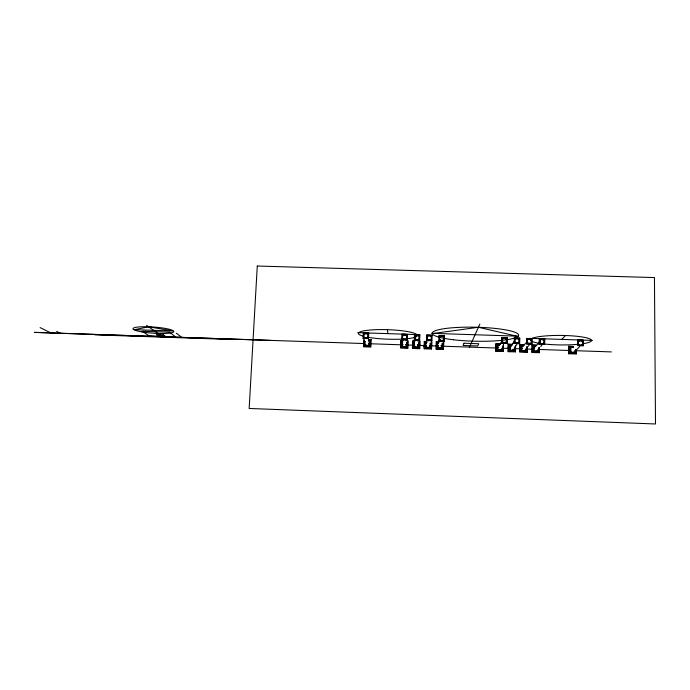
<?xml version="1.0" encoding="UTF-8"?>
<svg xmlns="http://www.w3.org/2000/svg" width="690" height="690" viewBox="0 0 690 690"><rect width="100%" height="100%" fill="white"/><g stroke="black" fill="none" stroke-linecap="round" stroke-linejoin="round"><path stroke-width="1.03" d="M582.826 340.739L582.8 345.328L578.039 345.216L578.065 340.627L582.774 340.782M583.214 345.75L583.326 340.265L583.309 345.664L577.677 345.561L577.797 340.084L583.326 340.265M572.536 346.88L569.25 346.837L569.207 353.133L575.658 353.349L575.745 350.14M576.124 349.796L576.098 354.03L576.245 349.692M578.091 345.173L578.116 340.575M576.219 353.927L568.525 353.772L568.577 346.371L573.425 346.423M568.689 346.259L568.525 353.772M569.31 346.777L569.276 353.073L575.658 353.349M535.716 345.647L532.508 345.543L532.378 351.883L538.795 352.098L538.899 347.846M539.14 344.267L539.269 338.807L544.781 338.988L544.652 344.457L539.14 344.267L544.652 344.457M539.321 347.501L539.261 352.771L539.416 347.389M539.511 343.922L539.606 339.299L544.289 339.454L544.203 344.086L539.554 343.879M539.356 352.676L531.723 352.521L531.904 345.026L536.208 345.173M526.643 338.385L526.513 343.844L532.016 344.034L532.145 338.566L526.582 338.471L532.145 338.566M514.309 337.979L514.171 343.439L519.665 343.62L519.803 338.16L514.257 338.057L519.803 338.16M527.341 346.984L527.272 352.262L519.656 352.107L519.846 344.62L524.141 344.767M520.303 351.469L526.763 351.633L520.303 351.469L520.398 345.198L523.65 345.241M520.355 351.408L520.441 345.138M526.72 351.684L526.841 346.397M527.255 347.096L527.272 352.262M402.9 340.705L400.778 340.627L402.891 340.808M515.559 345.535L515.465 351.857L507.866 351.71L508.064 344.232L512.36 344.37M515.025 347.044L514.913 351.288L508.513 351.072L508.659 344.741L511.859 344.845M514.585 343.042L514.654 338.471L514.585 343.042L519.225 343.249L519.329 338.626L514.628 338.523M515.482 345.638L515.465 351.857M407.618 341.412L407.419 347.639L401.106 347.424L401.313 341.196M501.587 343.016L501.725 337.557L507.21 337.738L507.124 343.12L501.587 343.016L507.124 343.12M496.481 350.658L496.627 344.336L499.784 344.5L496.593 344.396L496.481 350.658L502.872 350.874L503.001 345.595M503.476 344.189L503.355 351.555L503.527 345.129M507.064 343.197L507.21 337.738M503.424 351.452L495.843 351.296L496.041 343.827L500.328 343.974M496.041 343.827L495.843 351.296M401.847 339.678L407.255 339.86L401.847 339.678L402.02 334.253L407.436 334.434L407.255 339.86M402.02 334.253L407.436 334.434M402.408 334.797L407.014 334.909L406.867 339.489L402.261 339.29L402.408 334.754M443.454 349.407L443.653 342.068L443.454 349.407L435.977 349.261L436.209 341.817L438.331 341.886M436.572 348.623L442.937 348.778L436.572 348.623L436.761 342.326L438.875 342.395L436.761 342.326M438.926 340.92L439.099 335.487L444.533 335.668L444.395 341.015L438.926 340.92L444.395 341.015M442.92 348.838L443.084 342.602M444.369 341.102L444.533 335.668M431.517 349.002L431.733 341.671L431.517 349.002L424.057 348.855L424.29 341.421L426.42 341.49M424.643 348.217L430.983 348.433L424.643 348.217L424.842 341.93L426.955 341.998M426.463 340.498L426.627 335.073L432.061 335.254L431.888 340.679L426.463 340.498L431.888 340.679M430.983 348.433L431.164 342.197M414.276 340.092L414.449 334.667L419.874 334.848L419.701 340.274L414.276 340.092L419.701 340.274M419.442 335.314L419.304 339.903L414.69 339.747L414.837 335.168L419.442 335.366M413.189 341.593L412.991 347.829L419.322 348.036L419.52 341.748M417.959 341.205L420.081 341.274L419.839 348.717L412.413 348.459L412.655 341.032L414.776 341.102M406.074 340.808L408.195 340.877L407.945 348.312L400.528 348.053L400.778 340.627M368.702 333.149L368.503 338.557L363.121 338.376L363.311 332.977L368.71 333.236L363.311 332.977M368.477 340.032L370.573 340.101L370.349 346.38L364.061 346.164L364.303 339.954M368.132 338.195L368.296 333.624L363.716 333.468L363.544 338.04L368.124 338.143M363.794 339.497L363.509 346.794L370.892 347.053L371.151 339.635L369.047 339.566M412.655 341.032L414.768 341.214M412.991 347.829L419.33 347.984M414.449 334.667L419.874 334.848M424.29 341.421L426.403 341.602M424.842 341.93L426.938 342.059M426.627 335.073L432.061 335.254M436.209 341.817L438.305 341.998M439.099 335.487L444.515 335.745M469.502 347.113L479.869 324.076M501.725 337.557L507.159 337.824M528.35 346.251L529.532 344.439M502.872 350.874L496.515 350.598M508.064 344.232L512.282 344.483M509.72 348.019L514.343 341.49M508.513 351.072L514.956 351.227M514.171 343.439L519.665 343.62M540.701 346.665L542.012 344.862M519.846 344.62L524.064 344.879M526.513 343.844L532.016 344.034M521.235 348.105L526.686 342.171M531.904 345.026L536.113 345.276M509.177 348.002L514.645 341.498M532.508 345.543L535.664 345.707M539.269 338.807L544.781 338.988M501.915 341.343L497.102 347.32M532.378 351.883L538.795 352.098M533.318 348.519L539.235 342.585M514.43 341.757L509.125 347.726M579.807 346.466L576.262 350.063M561.72 339.402L565.533 335.53M577.797 340.084L583.24 340.343M577.677 345.561L583.309 345.664M401.408 344.189L401.891 344.077M433.846 333.399L478.429 327.276L516.482 336.125M431.716 333.33L518.371 336.185M357.765 332.64L418.709 334.659M530.231 338.359L592.52 340.42M368.503 338.557L363.121 338.376M369.064 339.678L371.151 339.635M495.981 343.93L500.259 344.077M568.577 346.371L573.304 346.527M368.486 340.092L370.582 340.17M508.616 344.802L511.816 344.905M520.398 345.198L523.598 345.302M569.25 346.837L573.545 346.984M368.356 343.137L371.03 343.396L368.926 343.327M402.77 344.362L400.657 344.293L402.77 344.465M405.953 344.465L408.075 344.543L405.953 344.577M414.664 344.759L412.525 344.802L414.647 344.871M417.303 344.853L419.969 344.94L417.829 344.974M426.308 345.155L424.169 345.19L426.291 345.259M429.499 345.267L431.63 345.336L429.482 345.371M438.236 345.561L436.106 345.483L438.21 345.664M440.884 345.647L443.558 345.742L441.402 345.776M498.706 347.536L495.912 347.613L498.051 347.682M510.738 347.941L507.926 348.019L510.074 348.096M522.537 348.346L519.708 348.416L521.856 348.493M534.603 348.752L531.766 348.821L533.922 348.899M571.441 349.994L568.551 350.072L570.44 350.132M34.698 332.416L364.07 343.551M369.443 343.732L402.779 344.862M406.005 344.966L414.604 345.259M417.829 345.371L426.429 345.656M429.654 345.768L438.262 346.061M441.488 346.164L496.326 348.019M503.855 348.278L510.307 348.493M514.602 348.64L519.984 348.821M526.436 349.037L533.957 349.295M539.339 349.476L570.518 350.529M575.891 350.71L611.375 351.909M94.754 334.848L230.926 339.454M423.608 346.751L425.756 346.829M440.789 347.337L442.937 347.406M512.67 349.77L514.809 349.839M401.106 347.363L407.419 347.579M430.439 345.043L430.896 345.19M538.726 348.821L538.562 348.795A2.786 2.7 23.8 0 1 535.725 351.408A2.786 2.7 23.8 0 1 532.982 348.605A2.786 2.7 23.8 0 1 535.794 345.983M34.535 332.339L270.514 340.386M40.115 327.586L51.189 333.089M56.658 331.39L60.392 333.287M146.616 325.318L162.322 336.548M176.304 333.158L181.211 336.962M364.061 346.164L370.349 346.38M387.538 329.673L387.789 333.641M514.585 347.406A2.777 2.7 22.1 0 1 512.291 350.58A2.777 2.7 22.1 0 1 509.125 348.122A2.777 2.7 22.1 0 1 511.721 345.181M514.757 347.45A3.027 2.941 22.2 0 1 512.265 350.917A3.027 2.941 22.2 0 1 508.806 348.234A3.027 2.941 22.2 0 1 511.635 345.026M514.404 347.355A2.527 2.458 22.1 0 1 512.61 350.184A2.527 2.458 22.1 0 1 509.565 348.579A2.527 2.458 22.1 0 1 510.928 345.518M517.008 343.939A3731.304 333.779 10.6 0 1 514.455 347.881M538.7 343.206A30.532 4.752 0.6 0 1 539.822 336.556A30.532 4.752 0.6 0 1 582.653 337.039A30.532 4.752 0.6 0 1 582.877 343.706M577.892 344.301A30.532 4.752 0.6 0 1 545.359 344.112M362.837 336.082A29.549 4.752 2 0 1 371.28 329.932A29.549 4.752 2 0 1 411.637 332.442A29.549 4.752 2 0 1 406.367 338.79M401.114 339.144A29.549 4.752 2 0 1 368.201 337.298M502.587 347.38A2.769 2.7 21.1 0 1 500.112 350.184A2.769 2.7 21.1 0 1 497.102 347.838A2.769 2.7 21.1 0 1 499.284 344.819M502.674 346.837A3.019 2.941 21.1 0 1 500.284 350.494A3.019 2.941 21.1 0 1 496.766 347.76A3.019 2.941 21.1 0 1 499.819 344.62M502.398 347.475A2.518 2.458 21.1 0 1 500.086 349.847A2.518 2.458 21.1 0 1 497.412 347.769A2.518 2.458 21.1 0 1 499.224 345M526.444 348.183A2.777 2.7 23 0 1 523.908 350.994A2.777 2.7 23 0 1 520.924 348.519A2.777 2.7 23 0 1 523.322 345.587M526.599 348.062A3.036 2.941 23 0 1 523.926 351.331A3.036 2.941 23 0 1 520.596 348.562A3.036 2.941 23 0 1 523.425 345.423M526.272 348.105A2.536 2.458 23 0 1 523.96 350.658A2.536 2.458 23 0 1 521.243 348.398A2.536 2.458 23 0 1 523.425 345.733M529.748 343.275A2.027 1.966 22.3 0 1 528.747 343.284M538.588 348.053A3.036 2.95 23.8 0 1 536.216 351.71A3.036 2.95 23.8 0 1 532.663 348.968A3.036 2.95 23.8 0 1 535.716 345.828M538.355 348.804A2.536 2.458 23.8 0 1 535.966 351.072A2.536 2.458 23.8 0 1 533.353 348.95A2.536 2.458 23.8 0 1 535.155 346.207M539.925 341.921A1.846 1.785 23.2 0 1 539.925 341.671M539.804 341.861A2.035 1.966 23.2 0 1 539.934 341.032M430.172 343.517A2.734 2.691 10.3 0 1 429.56 347.234A2.734 2.691 10.3 0 1 425.773 346.699A2.734 2.691 10.3 0 1 426.204 342.956M430.224 343.301A2.984 2.941 10.3 0 1 429.577 347.605A2.984 2.941 10.3 0 1 425.29 346.535A2.984 2.941 10.3 0 1 426.756 342.438M430.232 343.982A2.493 2.45 10.3 0 1 429.171 347.105A2.493 2.45 10.3 0 1 425.903 346.354A2.493 2.45 10.3 0 1 426.334 343.085M429.551 339.86A1.811 1.785 9.3 0 1 428.723 339.816M429.456 339.989A1.992 1.958 9.3 0 1 428.481 339.851M442.109 343.913A2.743 2.7 12.9 0 1 441.402 347.708A2.743 2.7 12.9 0 1 437.564 346.898A2.743 2.7 12.9 0 1 438.452 343.137M442.402 344.051A2.993 2.941 12.9 0 1 441.333 348.114A2.993 2.941 12.9 0 1 437.219 346.932A2.993 2.941 12.9 0 1 438.486 342.921M441.928 343.956A2.501 2.458 12.9 0 1 441.333 347.38A2.501 2.458 12.9 0 1 437.848 346.76A2.501 2.458 12.9 0 1 438.461 343.344M418.502 343.12A2.734 2.691 7.4 0 1 417.942 346.794A2.734 2.691 7.4 0 1 414.19 346.406A2.734 2.691 7.4 0 1 414.397 342.689M418.425 342.749A2.984 2.933 7.4 0 1 418.252 346.949A2.984 2.933 7.4 0 1 413.991 346.656A2.984 2.933 7.4 0 1 414.38 342.473M418.494 343.465A2.493 2.45 7.3 0 1 417.709 346.578A2.493 2.45 7.3 0 1 414.466 346.242A2.493 2.45 7.3 0 1 414.336 343.025M406.608 342.723A2.726 2.691 3.9 0 1 405.987 346.432A2.726 2.691 3.9 0 1 402.21 345.906A2.726 2.691 3.9 0 1 402.649 342.162M406.677 342.507A2.976 2.933 3.9 0 1 406.186 346.682A2.976 2.933 3.9 0 1 401.968 346.087A2.976 2.933 3.9 0 1 402.658 341.947M406.41 342.766A2.484 2.45 3.9 0 1 405.893 346.104A2.484 2.45 3.9 0 1 402.477 345.75A2.484 2.45 3.9 0 1 402.675 342.369M404.996 339.144A1.992 1.958 2.9 0 1 404.288 339.144M368.848 340.8A2.717 2.682 -9.6 0 1 369.555 344.483A2.717 2.682 -9.6 0 1 365.847 345.285A2.717 2.682 -9.6 0 1 364.958 341.645M368.831 340.584A2.967 2.924 -9.6 0 1 369.814 344.655A2.967 2.924 -9.6 0 1 365.674 345.552A2.967 2.924 -9.6 0 1 364.881 341.438M368.822 340.998A2.475 2.441 -9.6 0 1 369.297 344.31A2.475 2.441 -9.6 0 1 365.985 345.009A2.475 2.441 -9.6 0 1 365.079 341.791M366.235 337.746A1.803 1.777 -10.1 0 1 365.631 337.746M366.562 337.781A1.984 1.949 -10.1 0 1 365.174 337.729M575.4 350.227A2.803 2.7 25.7 0 1 572.346 352.642A2.803 2.7 25.7 0 1 569.854 349.528A2.803 2.7 25.7 0 1 573.036 347.26M575.555 350.132A3.062 2.95 25.7 0 1 572.355 352.995A3.062 2.95 25.7 0 1 569.5 349.649A3.062 2.95 25.7 0 1 572.967 347.113M575.253 350.106A2.553 2.458 25.7 0 1 572.467 352.305A2.553 2.458 25.7 0 1 570.207 349.468A2.553 2.458 25.7 0 1 573.097 347.406M531.662 339.04L531.567 343.663L526.893 343.499L526.988 338.885L531.662 339.04M502.079 338.057L501.966 342.671L506.632 342.827L506.736 338.212L502.079 338.057M439.47 335.978L439.332 340.575L443.972 340.688L444.093 336.134L439.47 335.978M427.007 335.564L426.869 340.161L431.491 340.308L431.63 335.72L427.007 335.564M257.275 266.021L249.159 408.463L655.5 423.979L654.448 277.57L257.275 266.021M464.008 343.249L463.111 345.457L477.67 345.949L478.774 343.741L464.008 343.249M148.669 326.784L134.533 329.691L172.759 330.967L148.669 326.784M169.386 332.192L142.304 331.286L149.118 335.918L175.493 336.806L169.386 332.192M163.332 334.788L156.302 334.555L157.924 335.694L164.901 335.927L163.332 334.788M141.873 331.899A20.493 3.096 4 0 0 173.751 331.761A20.493 3.096 4 0 0 144.477 326.724A20.493 3.096 4 0 0 141.873 331.899M453.451 339.765A43.211 7.003 1.3 0 0 518.63 335.193A43.211 7.003 1.3 0 0 454.21 327.647A43.211 7.003 1.3 0 0 453.451 339.765M515.206 342.197A2.208 2.148 21.4 0 0 518.975 341.705A2.208 2.148 21.4 0 0 516.594 338.747A2.208 2.148 21.4 0 0 515.206 342.197M502.622 341.774A2.199 2.148 20.4 0 0 506.382 341.283A2.199 2.148 20.4 0 0 504.011 338.333A2.199 2.148 20.4 0 0 502.622 341.774M527.453 342.481A2.217 2.148 22.3 0 0 531.248 342.257A2.217 2.148 22.3 0 0 529.075 339.144A2.217 2.148 22.3 0 0 527.453 342.481M540.072 342.904A2.217 2.148 23.2 0 0 543.884 342.68A2.217 2.148 23.2 0 0 541.693 339.558A2.217 2.148 23.2 0 0 540.072 342.904M427.852 339.601A2.174 2.139 9.3 0 0 431.388 338.341A2.174 2.139 9.3 0 0 428.49 335.952A2.174 2.139 9.3 0 0 427.852 339.601M440.203 339.911A2.182 2.139 11.9 0 0 443.825 338.902A2.182 2.139 11.9 0 0 441.1 336.315A2.182 2.139 11.9 0 0 440.203 339.911M415.673 339.195A2.174 2.139 6.3 0 0 419.201 337.936A2.174 2.139 6.3 0 0 416.32 335.547A2.174 2.139 6.3 0 0 415.673 339.195M403.365 338.876A2.174 2.139 2.9 0 0 406.798 337.367A2.174 2.139 2.9 0 0 403.754 335.193A2.174 2.139 2.9 0 0 403.365 338.876M365.045 337.807A2.156 2.13 -10.1 0 0 368.072 335.625A2.156 2.13 -10.1 0 0 364.656 334.132A2.156 2.13 -10.1 0 0 365.045 337.807M578.6 344.189A2.234 2.148 25.1 0 0 582.42 343.965A2.234 2.148 25.1 0 0 580.204 340.843A2.234 2.148 25.1 0 0 578.6 344.189"/></g></svg>
